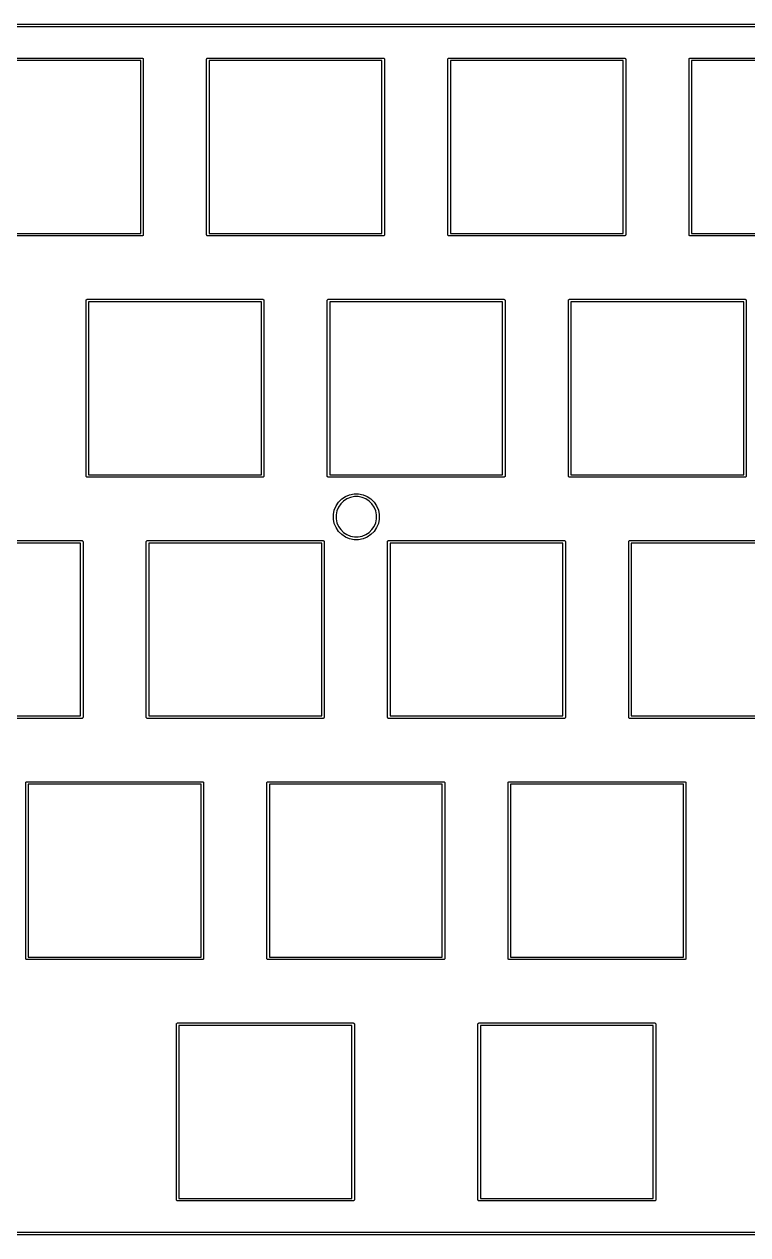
# Model space of a CAD drawing. Extents: x -1 to 304, y -94 to 1.
# Drawn here: x 177.5 to 234.6, y -94.3 to 1.3 of the extents above; entities that cross this region are included whole.
import ezdxf

# ---------------------------------------------------------------- set-up
doc = ezdxf.new("R2010")
doc.units = 0
doc.layers.add('BLACK', color=7, linetype='CONTINUOUS')

msp = doc.modelspace()

# ---------------------------------------------------------------- linework, layer by layer
at = {"layer": 'BLACK', "linetype": 'CONTINUOUS'}
for p, q in [((151.288, 1.2712), (299.777, 1.2712)), ((299.778, 1.0712), (151.383, 1.0712)), ((172.959, -1.4035), (186.798, -1.4035)), ((186.703, -1.6035), (173.054, -1.6035)), ((186.703, -15.2525), (186.703, -1.6035)), ((186.798, -1.4035), (186.803, -1.40302)), ((186.803, -1.40302), (186.808, -1.4035)), ((186.808, -1.4035), (186.823, -1.40495)), ((186.823, -1.40495), (186.841, -1.41067)), ((186.841, -1.41067), (186.859, -1.41995)), ((186.859, -1.41995), (186.874, -1.43245)), ((186.874, -1.43245), (186.887, -1.44768)), ((186.887, -1.44768), (186.896, -1.46505)), ((186.896, -1.46505), (186.902, -1.4839)), ((186.902, -1.4839), (186.904, -1.5035)), ((186.904, -1.5035), (186.903, -1.5084)), ((186.903, -1.5084), (186.903, -15.3476)), ((191.904, -1.5035), (191.905, -1.4839)), ((191.904, -1.50841), (191.904, -1.5035)), ((191.904, -15.3476), (191.904, -1.50841)), ((191.905, -1.4839), (191.911, -1.46505)), ((191.911, -1.46505), (191.92, -1.44768)), ((191.92, -1.44768), (191.933, -1.43245)), ((191.933, -1.43245), (191.948, -1.41995)), ((191.948, -1.41995), (191.966, -1.41067)), ((191.966, -1.41067), (191.984, -1.40495)), ((191.984, -1.40495), (191.999, -1.4035)), ((191.999, -1.4035), (192.004, -1.40302)), ((192.004, -1.40302), (192.009, -1.4035)), ((192.009, -1.4035), (205.848, -1.4035)), ((192.104, -1.6035), (192.104, -15.2525)), ((205.753, -1.6035), (192.104, -1.6035)), ((205.753, -15.2525), (205.753, -1.6035)), ((205.848, -1.4035), (205.853, -1.40302)), ((205.853, -1.40302), (205.858, -1.4035)), ((205.858, -1.4035), (205.873, -1.40495)), ((205.873, -1.40495), (205.891, -1.41067)), ((205.891, -1.41067), (205.909, -1.41995)), ((205.909, -1.41995), (205.924, -1.43245)), ((205.924, -1.43245), (205.937, -1.44768)), ((205.937, -1.44768), (205.946, -1.46505)), ((205.946, -1.46505), (205.952, -1.4839)), ((205.952, -1.4839), (205.954, -1.5035)), ((205.954, -1.5035), (205.953, -1.5084)), ((205.953, -1.5084), (205.953, -15.3476)), ((210.954, -1.5035), (210.955, -1.4839)), ((210.954, -1.50841), (210.954, -1.5035)), ((210.954, -15.3476), (210.954, -1.50841)), ((210.955, -1.4839), (210.961, -1.46505)), ((210.961, -1.46505), (210.97, -1.44768)), ((210.97, -1.44768), (210.983, -1.43245)), ((210.983, -1.43245), (210.998, -1.41995)), ((210.998, -1.41995), (211.016, -1.41067)), ((211.016, -1.41067), (211.034, -1.40495)), ((211.034, -1.40495), (211.049, -1.4035)), ((211.049, -1.4035), (211.054, -1.40302)), ((211.054, -1.40302), (211.059, -1.4035)), ((211.059, -1.4035), (224.898, -1.4035)), ((211.154, -1.6035), (211.154, -15.2525)), ((224.803, -1.6035), (211.154, -1.6035)), ((224.803, -15.2525), (224.803, -1.6035)), ((224.898, -1.4035), (224.903, -1.40302)), ((224.903, -1.40302), (224.908, -1.4035)), ((224.908, -1.4035), (224.923, -1.40495)), ((224.923, -1.40495), (224.941, -1.41067)), ((224.941, -1.41067), (224.959, -1.41995)), ((224.959, -1.41995), (224.974, -1.43245)), ((224.974, -1.43245), (224.987, -1.44768)), ((224.987, -1.44768), (224.996, -1.46505)), ((224.996, -1.46505), (225.002, -1.4839)), ((225.002, -1.4839), (225.004, -1.5035)), ((225.004, -1.5035), (225.003, -1.5084)), ((225.003, -1.5084), (225.003, -15.3476)), ((230.004, -1.5035), (230.005, -1.4839)), ((230.004, -1.50841), (230.004, -1.5035)), ((230.004, -15.3476), (230.004, -1.50841)), ((230.005, -1.4839), (230.011, -1.46505)), ((230.011, -1.46505), (230.02, -1.44768)), ((230.02, -1.44768), (230.033, -1.43245)), ((230.033, -1.43245), (230.048, -1.41995)), ((230.048, -1.41995), (230.066, -1.41067)), ((230.066, -1.41067), (230.084, -1.40495)), ((230.084, -1.40495), (230.099, -1.4035)), ((230.099, -1.4035), (230.104, -1.40302)), ((230.104, -1.40302), (230.109, -1.4035)), ((230.109, -1.4035), (243.948, -1.4035)), ((230.204, -1.6035), (230.204, -15.2525)), ((243.853, -1.6035), (230.204, -1.6035)), ((173.054, -15.2525), (186.703, -15.2525)), ((192.104, -15.2525), (205.753, -15.2525)), ((211.154, -15.2525), (224.803, -15.2525)), ((230.204, -15.2525), (243.853, -15.2525)), ((186.798, -15.4525), (172.959, -15.4525)), ((186.803, -15.453), (186.798, -15.4525)), ((186.808, -15.4525), (186.803, -15.453)), ((186.823, -15.4511), (186.808, -15.4525)), ((186.841, -15.4453), (186.823, -15.4511)), ((186.859, -15.436), (186.841, -15.4453)), ((186.874, -15.4236), (186.859, -15.436)), ((186.887, -15.4083), (186.874, -15.4236)), ((186.896, -15.391), (186.887, -15.4083)), ((186.902, -15.3721), (186.896, -15.391)), ((186.904, -15.3525), (186.902, -15.3721)), ((186.903, -15.3476), (186.904, -15.3525)), ((191.904, -15.3525), (191.904, -15.3476)), ((191.905, -15.3721), (191.904, -15.3525)), ((191.911, -15.391), (191.905, -15.3721)), ((191.92, -15.4083), (191.911, -15.391)), ((191.933, -15.4236), (191.92, -15.4083)), ((191.948, -15.436), (191.933, -15.4236)), ((191.966, -15.4453), (191.948, -15.436)), ((191.984, -15.4511), (191.966, -15.4453)), ((192.004, -15.453), (191.984, -15.4511)), ((192.009, -15.4525), (192.004, -15.453)), ((205.848, -15.4525), (192.009, -15.4525)), ((205.853, -15.453), (205.848, -15.4525)), ((205.858, -15.4525), (205.853, -15.453)), ((205.873, -15.4511), (205.858, -15.4525)), ((205.891, -15.4453), (205.873, -15.4511)), ((205.909, -15.436), (205.891, -15.4453)), ((205.924, -15.4236), (205.909, -15.436)), ((205.937, -15.4083), (205.924, -15.4236)), ((205.946, -15.391), (205.937, -15.4083)), ((205.952, -15.3721), (205.946, -15.391)), ((205.954, -15.3525), (205.952, -15.3721)), ((205.953, -15.3476), (205.954, -15.3525)), ((210.954, -15.3525), (210.954, -15.3476)), ((210.955, -15.3721), (210.954, -15.3525)), ((210.961, -15.391), (210.955, -15.3721)), ((210.97, -15.4083), (210.961, -15.391)), ((210.983, -15.4236), (210.97, -15.4083)), ((210.998, -15.436), (210.983, -15.4236)), ((211.016, -15.4453), (210.998, -15.436)), ((211.034, -15.4511), (211.016, -15.4453)), ((211.054, -15.453), (211.034, -15.4511)), ((211.059, -15.4525), (211.054, -15.453)), ((224.898, -15.4525), (211.059, -15.4525)), ((224.903, -15.453), (224.898, -15.4525)), ((224.908, -15.4525), (224.903, -15.453)), ((224.923, -15.4511), (224.908, -15.4525)), ((224.941, -15.4453), (224.923, -15.4511)), ((224.959, -15.436), (224.941, -15.4453)), ((224.974, -15.4236), (224.959, -15.436)), ((224.987, -15.4083), (224.974, -15.4236)), ((224.996, -15.391), (224.987, -15.4083)), ((225.002, -15.3721), (224.996, -15.391)), ((225.004, -15.3525), (225.002, -15.3721)), ((225.003, -15.3476), (225.004, -15.3525)), ((230.004, -15.3525), (230.004, -15.3476)), ((230.005, -15.3721), (230.004, -15.3525)), ((230.011, -15.391), (230.005, -15.3721)), ((230.02, -15.4083), (230.011, -15.391)), ((230.033, -15.4236), (230.02, -15.4083)), ((230.048, -15.436), (230.033, -15.4236)), ((230.066, -15.4453), (230.048, -15.436)), ((230.084, -15.4511), (230.066, -15.4453)), ((230.104, -15.453), (230.084, -15.4511)), ((230.109, -15.4525), (230.104, -15.453)), ((243.948, -15.4525), (230.109, -15.4525)), ((182.379, -20.5535), (182.38, -20.5339)), ((182.379, -20.5584), (182.379, -20.5535)), ((182.379, -34.3976), (182.379, -20.5584)), ((182.38, -20.5339), (182.386, -20.515)), ((182.386, -20.515), (182.395, -20.4977)), ((182.395, -20.4977), (182.408, -20.4824)), ((182.408, -20.4824), (182.423, -20.47)), ((182.423, -20.47), (182.441, -20.4607)), ((182.441, -20.4607), (182.459, -20.4549)), ((182.459, -20.4549), (182.474, -20.4535)), ((182.474, -20.4535), (182.479, -20.453)), ((182.479, -20.453), (182.484, -20.4535)), ((182.484, -20.4535), (196.323, -20.4535)), ((182.579, -20.6535), (182.579, -34.3025)), ((196.228, -20.6535), (182.579, -20.6535)), ((196.228, -34.3025), (196.228, -20.6535)), ((196.323, -20.4535), (196.328, -20.453)), ((196.328, -20.453), (196.333, -20.4535)), ((196.333, -20.4535), (196.348, -20.4549)), ((196.348, -20.4549), (196.366, -20.4607)), ((196.366, -20.4607), (196.384, -20.47)), ((196.384, -20.47), (196.399, -20.4824)), ((196.399, -20.4824), (196.412, -20.4977)), ((196.412, -20.4977), (196.421, -20.515)), ((196.421, -20.515), (196.427, -20.5339)), ((196.427, -20.5339), (196.429, -20.5535)), ((196.429, -20.5535), (196.428, -20.5584)), ((196.428, -20.5584), (196.428, -34.3976)), ((201.429, -20.5535), (201.43, -20.5339)), ((201.429, -20.5584), (201.429, -20.5535)), ((201.429, -34.3976), (201.429, -20.5584)), ((201.43, -20.5339), (201.436, -20.515)), ((201.436, -20.515), (201.445, -20.4977)), ((201.445, -20.4977), (201.458, -20.4824)), ((201.458, -20.4824), (201.473, -20.47)), ((201.473, -20.47), (201.491, -20.4607)), ((201.491, -20.4607), (201.509, -20.4549)), ((201.509, -20.4549), (201.524, -20.4535)), ((201.524, -20.4535), (201.529, -20.453)), ((201.529, -20.453), (201.534, -20.4535)), ((201.534, -20.4535), (215.373, -20.4535)), ((201.629, -20.6535), (201.629, -34.3025)), ((215.278, -20.6535), (201.629, -20.6535)), ((215.278, -34.3025), (215.278, -20.6535)), ((215.373, -20.4535), (215.378, -20.453)), ((215.378, -20.453), (215.383, -20.4535)), ((215.383, -20.4535), (215.398, -20.4549)), ((215.398, -20.4549), (215.416, -20.4607)), ((215.416, -20.4607), (215.434, -20.47)), ((215.434, -20.47), (215.449, -20.4824)), ((215.449, -20.4824), (215.462, -20.4977)), ((215.462, -20.4977), (215.471, -20.515)), ((215.471, -20.515), (215.477, -20.5339)), ((215.477, -20.5339), (215.479, -20.5535)), ((215.479, -20.5535), (215.478, -20.5584)), ((215.478, -20.5584), (215.478, -34.3976)), ((220.479, -20.5535), (220.48, -20.5339)), ((220.479, -20.5584), (220.479, -20.5535)), ((220.479, -34.3976), (220.479, -20.5584)), ((220.48, -20.5339), (220.486, -20.515)), ((220.486, -20.515), (220.495, -20.4977)), ((220.495, -20.4977), (220.508, -20.4824)), ((220.508, -20.4824), (220.523, -20.47)), ((220.523, -20.47), (220.541, -20.4607)), ((220.541, -20.4607), (220.559, -20.4549)), ((220.559, -20.4549), (220.574, -20.4535)), ((220.574, -20.4535), (220.579, -20.453)), ((220.579, -20.453), (220.584, -20.4535)), ((220.584, -20.4535), (234.423, -20.4535)), ((220.679, -20.6535), (220.679, -34.3025)), ((234.328, -20.6535), (220.679, -20.6535)), ((234.328, -34.3025), (234.328, -20.6535)), ((234.423, -20.4535), (234.428, -20.453)), ((234.428, -20.453), (234.433, -20.4535)), ((234.433, -20.4535), (234.448, -20.4549)), ((234.448, -20.4549), (234.466, -20.4607)), ((234.466, -20.4607), (234.484, -20.47)), ((234.484, -20.47), (234.499, -20.4824)), ((234.499, -20.4824), (234.512, -20.4977)), ((234.512, -20.4977), (234.521, -20.515)), ((234.521, -20.515), (234.527, -20.5339)), ((234.527, -20.5339), (234.529, -20.5535)), ((234.529, -20.5535), (234.528, -20.5584)), ((234.528, -20.5584), (234.528, -34.3976)), ((182.379, -34.4025), (182.379, -34.3976)), ((182.38, -34.4221), (182.379, -34.4025)), ((182.579, -34.3025), (196.228, -34.3025)), ((196.429, -34.4025), (196.427, -34.4221)), ((196.428, -34.3976), (196.429, -34.4025)), ((201.429, -34.4025), (201.429, -34.3976)), ((201.43, -34.4221), (201.429, -34.4025)), ((201.629, -34.3025), (215.278, -34.3025)), ((215.479, -34.4025), (215.477, -34.4221)), ((215.478, -34.3976), (215.479, -34.4025)), ((220.479, -34.4025), (220.479, -34.3976)), ((220.48, -34.4221), (220.479, -34.4025)), ((220.679, -34.3025), (234.328, -34.3025)), ((234.529, -34.4025), (234.527, -34.4221)), ((234.528, -34.3976), (234.529, -34.4025)), ((182.386, -34.441), (182.38, -34.4221)), ((182.395, -34.4583), (182.386, -34.441)), ((182.408, -34.4736), (182.395, -34.4583)), ((182.423, -34.486), (182.408, -34.4736)), ((182.441, -34.4953), (182.423, -34.486)), ((182.459, -34.5011), (182.441, -34.4953)), ((182.479, -34.503), (182.459, -34.5011)), ((182.484, -34.5025), (182.479, -34.503)), ((196.323, -34.5025), (182.484, -34.5025)), ((196.328, -34.503), (196.323, -34.5025)), ((196.333, -34.5025), (196.328, -34.503)), ((196.348, -34.5011), (196.333, -34.5025)), ((196.366, -34.4953), (196.348, -34.5011)), ((196.384, -34.486), (196.366, -34.4953)), ((196.399, -34.4736), (196.384, -34.486)), ((196.412, -34.4583), (196.399, -34.4736)), ((196.421, -34.441), (196.412, -34.4583)), ((196.427, -34.4221), (196.421, -34.441)), ((201.436, -34.441), (201.43, -34.4221)), ((201.445, -34.4583), (201.436, -34.441)), ((201.458, -34.4736), (201.445, -34.4583)), ((201.473, -34.486), (201.458, -34.4736)), ((201.491, -34.4953), (201.473, -34.486)), ((201.509, -34.5011), (201.491, -34.4953)), ((201.529, -34.503), (201.509, -34.5011)), ((201.534, -34.5025), (201.529, -34.503)), ((215.373, -34.5025), (201.534, -34.5025)), ((215.378, -34.503), (215.373, -34.5025)), ((215.383, -34.5025), (215.378, -34.503)), ((215.398, -34.5011), (215.383, -34.5025)), ((215.416, -34.4953), (215.398, -34.5011)), ((215.434, -34.486), (215.416, -34.4953)), ((215.449, -34.4736), (215.434, -34.486)), ((215.462, -34.4583), (215.449, -34.4736)), ((215.471, -34.441), (215.462, -34.4583)), ((215.477, -34.4221), (215.471, -34.441)), ((220.486, -34.441), (220.48, -34.4221)), ((220.495, -34.4583), (220.486, -34.441)), ((220.508, -34.4736), (220.495, -34.4583)), ((220.523, -34.486), (220.508, -34.4736)), ((220.541, -34.4953), (220.523, -34.486)), ((220.559, -34.5011), (220.541, -34.4953)), ((220.579, -34.503), (220.559, -34.5011)), ((220.584, -34.5025), (220.579, -34.503)), ((234.423, -34.5025), (220.584, -34.5025)), ((234.428, -34.503), (234.423, -34.5025)), ((234.433, -34.5025), (234.428, -34.503)), ((234.448, -34.5011), (234.433, -34.5025)), ((234.466, -34.4953), (234.448, -34.5011)), ((234.484, -34.486), (234.466, -34.4953)), ((234.499, -34.4736), (234.484, -34.486)), ((234.512, -34.4583), (234.499, -34.4736)), ((234.521, -34.441), (234.512, -34.4583)), ((234.527, -34.4221), (234.521, -34.441)), ((202.322, -36.4742), (202.575, -36.2219)), ((202.575, -36.2219), (202.871, -36.0237)), ((202.975, -36.2177), (202.714, -36.392)), ((202.871, -36.0237), (203.201, -35.8872)), ((203.265, -36.0977), (202.975, -36.2177)), ((203.201, -35.8872), (203.551, -35.8176)), ((203.572, -36.0365), (203.265, -36.0977)), ((203.551, -35.8176), (203.908, -35.8176)), ((203.886, -36.0365), (203.572, -36.0365)), ((204.194, -36.0977), (203.886, -36.0365)), ((203.908, -35.8176), (204.257, -35.8872)), ((204.483, -36.2177), (204.194, -36.0977)), ((204.257, -35.8872), (204.587, -36.0237)), ((204.744, -36.392), (204.483, -36.2177)), ((204.587, -36.0237), (204.884, -36.2219)), ((204.884, -36.2219), (205.136, -36.4742)), ((201.918, -37.4504), (201.987, -37.1005)), ((201.987, -37.1005), (202.124, -36.7709)), ((202.124, -36.7709), (202.322, -36.4742)), ((202.198, -37.1643), (202.137, -37.472)), ((202.318, -36.8746), (202.198, -37.1643)), ((202.492, -36.6138), (202.318, -36.8746)), ((202.714, -36.392), (202.492, -36.6138)), ((204.966, -36.6138), (204.744, -36.392)), ((205.14, -36.8746), (204.966, -36.6138)), ((205.136, -36.4742), (205.334, -36.7709)), ((205.26, -37.1643), (205.14, -36.8746)), ((205.321, -37.472), (205.26, -37.1643)), ((205.334, -36.7709), (205.471, -37.1005)), ((205.471, -37.1005), (205.54, -37.4504)), ((201.918, -37.8072), (201.918, -37.4504)), ((201.987, -38.1571), (201.918, -37.8072)), ((202.124, -38.4867), (201.987, -38.1571)), ((202.137, -37.472), (202.137, -37.7856)), ((202.137, -37.7856), (202.198, -38.0933)), ((202.198, -38.0933), (202.318, -38.383)), ((205.14, -38.383), (205.26, -38.0933)), ((205.26, -38.0933), (205.321, -37.7856)), ((205.321, -37.7856), (205.321, -37.472)), ((205.471, -38.1571), (205.334, -38.4867)), ((205.54, -37.8072), (205.471, -38.1571)), ((205.54, -37.4504), (205.54, -37.8072)), ((202.322, -38.7834), (202.124, -38.4867)), ((202.318, -38.383), (202.492, -38.6438)), ((202.575, -39.0357), (202.322, -38.7834)), ((202.492, -38.6438), (202.714, -38.8656)), ((202.871, -39.2339), (202.575, -39.0357)), ((202.714, -38.8656), (202.975, -39.0399)), ((202.975, -39.0399), (203.265, -39.1599)), ((203.265, -39.1599), (203.572, -39.2211)), ((203.886, -39.2211), (204.194, -39.1599)), ((204.194, -39.1599), (204.483, -39.0399)), ((204.483, -39.0399), (204.744, -38.8656)), ((204.884, -39.0357), (204.587, -39.2339)), ((204.744, -38.8656), (204.966, -38.6438)), ((205.136, -38.7834), (204.884, -39.0357)), ((204.966, -38.6438), (205.14, -38.383)), ((205.334, -38.4867), (205.136, -38.7834)), ((168.195, -39.5035), (182.036, -39.5035)), ((181.941, -39.7035), (168.29, -39.7035)), ((181.941, -53.3525), (181.941, -39.7035)), ((182.036, -39.5035), (182.041, -39.503)), ((182.041, -39.503), (182.046, -39.5035)), ((182.046, -39.5035), (182.061, -39.5049)), ((182.061, -39.5049), (182.079, -39.5107)), ((182.079, -39.5107), (182.097, -39.52)), ((182.097, -39.52), (182.112, -39.5324)), ((182.112, -39.5324), (182.125, -39.5477)), ((182.125, -39.5477), (182.134, -39.565)), ((182.134, -39.565), (182.14, -39.5839)), ((182.14, -39.5839), (182.142, -39.6035)), ((182.142, -39.6035), (182.141, -39.6084)), ((182.141, -39.6084), (182.141, -53.4476)), ((187.14, -39.6035), (187.141, -39.5839)), ((187.14, -39.6084), (187.14, -39.6035)), ((187.14, -53.4476), (187.14, -39.6084)), ((187.141, -39.5839), (187.147, -39.565)), ((187.147, -39.565), (187.156, -39.5477)), ((187.156, -39.5477), (187.169, -39.5324)), ((187.169, -39.5324), (187.184, -39.52)), ((187.184, -39.52), (187.202, -39.5107)), ((187.202, -39.5107), (187.22, -39.5049)), ((187.22, -39.5049), (187.235, -39.5035)), ((187.235, -39.5035), (187.24, -39.503)), ((187.24, -39.503), (187.245, -39.5035)), ((187.245, -39.5035), (201.086, -39.5035)), ((187.34, -39.7035), (187.34, -53.3525)), ((200.991, -39.7035), (187.34, -39.7035)), ((200.991, -53.3525), (200.991, -39.7035)), ((201.086, -39.5035), (201.091, -39.503)), ((201.091, -39.503), (201.096, -39.5035)), ((201.096, -39.5035), (201.111, -39.5049)), ((201.111, -39.5049), (201.129, -39.5107)), ((201.129, -39.5107), (201.147, -39.52)), ((201.147, -39.52), (201.162, -39.5324)), ((201.162, -39.5324), (201.175, -39.5477)), ((201.175, -39.5477), (201.184, -39.565)), ((201.184, -39.565), (201.19, -39.5839)), ((201.19, -39.5839), (201.192, -39.6035)), ((201.192, -39.6035), (201.191, -39.6084)), ((201.191, -39.6084), (201.191, -53.4476)), ((203.201, -39.3704), (202.871, -39.2339)), ((203.551, -39.44), (203.201, -39.3704)), ((203.908, -39.44), (203.551, -39.44)), ((203.572, -39.2211), (203.886, -39.2211)), ((204.257, -39.3704), (203.908, -39.44)), ((204.587, -39.2339), (204.257, -39.3704)), ((206.19, -39.6035), (206.191, -39.5839)), ((206.19, -39.6084), (206.19, -39.6035)), ((206.19, -53.4476), (206.19, -39.6084)), ((206.191, -39.5839), (206.197, -39.565)), ((206.197, -39.565), (206.206, -39.5477)), ((206.206, -39.5477), (206.219, -39.5324)), ((206.219, -39.5324), (206.234, -39.52)), ((206.234, -39.52), (206.252, -39.5107)), ((206.252, -39.5107), (206.27, -39.5049)), ((206.27, -39.5049), (206.285, -39.5035)), ((206.285, -39.5035), (206.29, -39.503)), ((206.29, -39.503), (206.295, -39.5035)), ((206.295, -39.5035), (220.136, -39.5035)), ((206.39, -39.7035), (206.39, -53.3525)), ((220.041, -39.7035), (206.39, -39.7035)), ((220.041, -53.3525), (220.041, -39.7035)), ((220.136, -39.5035), (220.141, -39.503)), ((220.141, -39.503), (220.146, -39.5035)), ((220.146, -39.5035), (220.161, -39.5049)), ((220.161, -39.5049), (220.179, -39.5107)), ((220.179, -39.5107), (220.197, -39.52)), ((220.197, -39.52), (220.212, -39.5324)), ((220.212, -39.5324), (220.225, -39.5477)), ((220.225, -39.5477), (220.234, -39.565)), ((220.234, -39.565), (220.24, -39.5839)), ((220.24, -39.5839), (220.242, -39.6035)), ((220.242, -39.6035), (220.241, -39.6084)), ((220.241, -39.6084), (220.241, -53.4476)), ((225.24, -39.6035), (225.241, -39.5839)), ((225.24, -39.6084), (225.24, -39.6035)), ((225.24, -53.4476), (225.24, -39.6084)), ((225.241, -39.5839), (225.247, -39.565)), ((225.247, -39.565), (225.256, -39.5477)), ((225.256, -39.5477), (225.269, -39.5324)), ((225.269, -39.5324), (225.284, -39.52)), ((225.284, -39.52), (225.302, -39.5107)), ((225.302, -39.5107), (225.32, -39.5049)), ((225.32, -39.5049), (225.335, -39.5035)), ((225.335, -39.5035), (225.34, -39.503)), ((225.34, -39.503), (225.345, -39.5035)), ((225.345, -39.5035), (239.186, -39.5035)), ((225.44, -39.7035), (225.44, -53.3525)), ((239.091, -39.7035), (225.44, -39.7035)), ((168.29, -53.3525), (181.941, -53.3525)), ((182.097, -53.536), (182.079, -53.5453)), ((182.112, -53.5236), (182.097, -53.536)), ((182.125, -53.5083), (182.112, -53.5236)), ((182.134, -53.491), (182.125, -53.5083)), ((182.14, -53.4721), (182.134, -53.491)), ((182.142, -53.4525), (182.14, -53.4721)), ((182.141, -53.4476), (182.142, -53.4525)), ((187.14, -53.4525), (187.14, -53.4476)), ((187.141, -53.4721), (187.14, -53.4525)), ((187.147, -53.491), (187.141, -53.4721)), ((187.156, -53.5083), (187.147, -53.491)), ((187.169, -53.5236), (187.156, -53.5083)), ((187.184, -53.536), (187.169, -53.5236)), ((187.202, -53.5453), (187.184, -53.536)), ((187.34, -53.3525), (200.991, -53.3525)), ((201.147, -53.536), (201.129, -53.5453)), ((201.162, -53.5236), (201.147, -53.536)), ((201.175, -53.5083), (201.162, -53.5236)), ((201.184, -53.491), (201.175, -53.5083)), ((201.19, -53.4721), (201.184, -53.491)), ((201.192, -53.4525), (201.19, -53.4721)), ((201.191, -53.4476), (201.192, -53.4525)), ((206.19, -53.4525), (206.19, -53.4476)), ((206.191, -53.4721), (206.19, -53.4525)), ((206.197, -53.491), (206.191, -53.4721)), ((206.206, -53.5083), (206.197, -53.491)), ((206.219, -53.5236), (206.206, -53.5083)), ((206.234, -53.536), (206.219, -53.5236)), ((206.252, -53.5453), (206.234, -53.536)), ((206.39, -53.3525), (220.041, -53.3525)), ((220.197, -53.536), (220.179, -53.5453)), ((220.212, -53.5236), (220.197, -53.536)), ((220.225, -53.5083), (220.212, -53.5236)), ((220.234, -53.491), (220.225, -53.5083)), ((220.24, -53.4721), (220.234, -53.491)), ((220.242, -53.4525), (220.24, -53.4721)), ((220.241, -53.4476), (220.242, -53.4525)), ((225.24, -53.4525), (225.24, -53.4476)), ((225.241, -53.4721), (225.24, -53.4525)), ((225.247, -53.491), (225.241, -53.4721)), ((225.256, -53.5083), (225.247, -53.491)), ((225.269, -53.5236), (225.256, -53.5083)), ((225.284, -53.536), (225.269, -53.5236)), ((225.302, -53.5453), (225.284, -53.536)), ((225.44, -53.3525), (239.091, -53.3525)), ((182.036, -53.5525), (168.195, -53.5525)), ((182.041, -53.553), (182.036, -53.5525)), ((182.046, -53.5525), (182.041, -53.553)), ((182.061, -53.5511), (182.046, -53.5525)), ((182.079, -53.5453), (182.061, -53.5511)), ((187.22, -53.5511), (187.202, -53.5453)), ((187.24, -53.553), (187.22, -53.5511)), ((187.245, -53.5525), (187.24, -53.553)), ((201.086, -53.5525), (187.245, -53.5525)), ((201.091, -53.553), (201.086, -53.5525)), ((201.096, -53.5525), (201.091, -53.553)), ((201.111, -53.5511), (201.096, -53.5525)), ((201.129, -53.5453), (201.111, -53.5511)), ((206.27, -53.5511), (206.252, -53.5453)), ((206.29, -53.553), (206.27, -53.5511)), ((206.295, -53.5525), (206.29, -53.553)), ((220.136, -53.5525), (206.295, -53.5525)), ((220.141, -53.553), (220.136, -53.5525)), ((220.146, -53.5525), (220.141, -53.553)), ((220.161, -53.5511), (220.146, -53.5525)), ((220.179, -53.5453), (220.161, -53.5511)), ((225.32, -53.5511), (225.302, -53.5453)), ((225.34, -53.553), (225.32, -53.5511)), ((225.345, -53.5525), (225.34, -53.553)), ((239.186, -53.5525), (225.345, -53.5525)), ((177.615, -58.6535), (177.616, -58.6339)), ((177.615, -58.6584), (177.615, -58.6535)), ((177.615, -72.4978), (177.615, -58.6584)), ((177.616, -58.6339), (177.622, -58.615)), ((177.622, -58.615), (177.631, -58.5977)), ((177.631, -58.5977), (177.644, -58.5824)), ((177.644, -58.5824), (177.659, -58.57)), ((177.659, -58.57), (177.677, -58.5607)), ((177.677, -58.5607), (177.695, -58.5549)), ((177.695, -58.5549), (177.71, -58.5535)), ((177.71, -58.5535), (177.715, -58.553)), ((177.715, -58.553), (177.72, -58.5535)), ((177.72, -58.5535), (191.561, -58.5535)), ((177.815, -58.7535), (177.815, -72.4027)), ((191.466, -58.7535), (177.815, -58.7535)), ((191.466, -72.4027), (191.466, -58.7535)), ((191.561, -58.5535), (191.566, -58.553)), ((191.566, -58.553), (191.571, -58.5535)), ((191.571, -58.5535), (191.586, -58.5549)), ((191.586, -58.5549), (191.604, -58.5607)), ((191.604, -58.5607), (191.622, -58.57)), ((191.622, -58.57), (191.637, -58.5824)), ((191.637, -58.5824), (191.65, -58.5977)), ((191.65, -58.5977), (191.659, -58.615)), ((191.659, -58.615), (191.665, -58.6339)), ((191.665, -58.6339), (191.667, -58.6535)), ((191.667, -58.6535), (191.666, -58.6584)), ((191.666, -58.6584), (191.666, -72.4978)), ((196.665, -58.6535), (196.666, -58.6339)), ((196.665, -58.6584), (196.665, -58.6535)), ((196.665, -72.4978), (196.665, -58.6584)), ((196.666, -58.6339), (196.672, -58.615)), ((196.672, -58.615), (196.681, -58.5977)), ((196.681, -58.5977), (196.694, -58.5824)), ((196.694, -58.5824), (196.709, -58.57)), ((196.709, -58.57), (196.727, -58.5607)), ((196.727, -58.5607), (196.745, -58.5549)), ((196.745, -58.5549), (196.76, -58.5535)), ((196.76, -58.5535), (196.765, -58.553)), ((196.765, -58.553), (196.77, -58.5535)), ((196.77, -58.5535), (210.611, -58.5535)), ((196.865, -58.7535), (196.865, -72.4027)), ((210.516, -58.7535), (196.865, -58.7535)), ((210.516, -72.4027), (210.516, -58.7535)), ((210.611, -58.5535), (210.616, -58.553)), ((210.616, -58.553), (210.621, -58.5535)), ((210.621, -58.5535), (210.636, -58.5549)), ((210.636, -58.5549), (210.654, -58.5607)), ((210.654, -58.5607), (210.672, -58.57)), ((210.672, -58.57), (210.687, -58.5824)), ((210.687, -58.5824), (210.7, -58.5977)), ((210.7, -58.5977), (210.709, -58.615)), ((210.709, -58.615), (210.715, -58.6339)), ((210.715, -58.6339), (210.717, -58.6535)), ((210.717, -58.6535), (210.716, -58.6584)), ((210.716, -58.6584), (210.716, -72.4978)), ((215.715, -58.6535), (215.716, -58.6339)), ((215.715, -58.6584), (215.715, -58.6535)), ((215.715, -72.4978), (215.715, -58.6584)), ((215.716, -58.6339), (215.722, -58.615)), ((215.722, -58.615), (215.731, -58.5977)), ((215.731, -58.5977), (215.744, -58.5824)), ((215.744, -58.5824), (215.759, -58.57)), ((215.759, -58.57), (215.777, -58.5607)), ((215.777, -58.5607), (215.795, -58.5549)), ((215.795, -58.5549), (215.81, -58.5535)), ((215.81, -58.5535), (215.815, -58.553)), ((215.815, -58.553), (215.82, -58.5535)), ((215.82, -58.5535), (229.661, -58.5535)), ((215.915, -58.7535), (215.915, -72.4027)), ((229.566, -58.7535), (215.915, -58.7535)), ((229.566, -72.4027), (229.566, -58.7535)), ((229.661, -58.5535), (229.666, -58.553)), ((229.666, -58.553), (229.671, -58.5535)), ((229.671, -58.5535), (229.686, -58.5549)), ((229.686, -58.5549), (229.704, -58.5607)), ((229.704, -58.5607), (229.722, -58.57)), ((229.722, -58.57), (229.737, -58.5824)), ((229.737, -58.5824), (229.75, -58.5977)), ((229.75, -58.5977), (229.759, -58.615)), ((229.759, -58.615), (229.765, -58.6339)), ((229.765, -58.6339), (229.767, -58.6535)), ((229.767, -58.6535), (229.766, -58.6584)), ((229.766, -58.6584), (229.766, -72.4978)), ((177.615, -72.5027), (177.615, -72.4978)), ((177.616, -72.5223), (177.615, -72.5027)), ((177.622, -72.5412), (177.616, -72.5223)), ((177.631, -72.5585), (177.622, -72.5412)), ((177.644, -72.5738), (177.631, -72.5585)), ((177.659, -72.5862), (177.644, -72.5738)), ((177.677, -72.5955), (177.659, -72.5862)), ((177.695, -72.6013), (177.677, -72.5955)), ((177.715, -72.6032), (177.695, -72.6013)), ((177.72, -72.6027), (177.715, -72.6032)), ((191.561, -72.6027), (177.72, -72.6027)), ((177.815, -72.4027), (191.466, -72.4027)), ((191.566, -72.6032), (191.561, -72.6027)), ((191.571, -72.6027), (191.566, -72.6032)), ((191.586, -72.6013), (191.571, -72.6027)), ((191.604, -72.5955), (191.586, -72.6013)), ((191.622, -72.5862), (191.604, -72.5955)), ((191.637, -72.5738), (191.622, -72.5862)), ((191.65, -72.5585), (191.637, -72.5738)), ((191.659, -72.5412), (191.65, -72.5585)), ((191.665, -72.5223), (191.659, -72.5412)), ((191.667, -72.5027), (191.665, -72.5223)), ((191.666, -72.4978), (191.667, -72.5027)), ((196.665, -72.5027), (196.665, -72.4978)), ((196.666, -72.5223), (196.665, -72.5027)), ((196.672, -72.5412), (196.666, -72.5223)), ((196.681, -72.5585), (196.672, -72.5412)), ((196.694, -72.5738), (196.681, -72.5585)), ((196.709, -72.5862), (196.694, -72.5738)), ((196.727, -72.5955), (196.709, -72.5862)), ((196.745, -72.6013), (196.727, -72.5955)), ((196.765, -72.6032), (196.745, -72.6013)), ((196.77, -72.6027), (196.765, -72.6032)), ((210.611, -72.6027), (196.77, -72.6027)), ((196.865, -72.4027), (210.516, -72.4027)), ((210.616, -72.6032), (210.611, -72.6027)), ((210.621, -72.6027), (210.616, -72.6032)), ((210.636, -72.6013), (210.621, -72.6027)), ((210.654, -72.5955), (210.636, -72.6013)), ((210.672, -72.5862), (210.654, -72.5955)), ((210.687, -72.5738), (210.672, -72.5862)), ((210.7, -72.5585), (210.687, -72.5738)), ((210.709, -72.5412), (210.7, -72.5585)), ((210.715, -72.5223), (210.709, -72.5412)), ((210.717, -72.5027), (210.715, -72.5223)), ((210.716, -72.4978), (210.717, -72.5027)), ((215.715, -72.5027), (215.715, -72.4978)), ((215.716, -72.5223), (215.715, -72.5027)), ((215.722, -72.5412), (215.716, -72.5223)), ((215.731, -72.5585), (215.722, -72.5412)), ((215.744, -72.5738), (215.731, -72.5585)), ((215.759, -72.5862), (215.744, -72.5738)), ((215.777, -72.5955), (215.759, -72.5862)), ((215.795, -72.6013), (215.777, -72.5955)), ((215.815, -72.6032), (215.795, -72.6013)), ((215.82, -72.6027), (215.815, -72.6032)), ((229.661, -72.6027), (215.82, -72.6027)), ((215.915, -72.4027), (229.566, -72.4027)), ((229.666, -72.6032), (229.661, -72.6027)), ((229.671, -72.6027), (229.666, -72.6032)), ((229.686, -72.6013), (229.671, -72.6027)), ((229.704, -72.5955), (229.686, -72.6013)), ((229.722, -72.5862), (229.704, -72.5955)), ((229.737, -72.5738), (229.722, -72.5862)), ((229.75, -72.5585), (229.737, -72.5738)), ((229.759, -72.5412), (229.75, -72.5585)), ((229.765, -72.5223), (229.759, -72.5412)), ((229.767, -72.5027), (229.765, -72.5223)), ((229.766, -72.4978), (229.767, -72.5027)), ((189.521, -77.7034), (189.522, -77.6838)), ((189.521, -77.7083), (189.521, -77.7034)), ((189.521, -91.5478), (189.521, -77.7083)), ((189.522, -77.6838), (189.528, -77.6649)), ((189.528, -77.6649), (189.537, -77.6476)), ((189.537, -77.6476), (189.55, -77.6323)), ((189.55, -77.6323), (189.565, -77.6199)), ((189.565, -77.6199), (189.583, -77.6106)), ((189.583, -77.6106), (189.601, -77.6048)), ((189.601, -77.6048), (189.616, -77.6034)), ((189.616, -77.6034), (189.621, -77.6029)), ((189.621, -77.6029), (189.626, -77.6034)), ((189.626, -77.6034), (203.467, -77.6034)), ((189.721, -77.8034), (189.721, -91.4527)), ((203.372, -77.8034), (189.721, -77.8034)), ((203.372, -91.4527), (203.372, -77.8034)), ((203.467, -77.6034), (203.472, -77.6029)), ((203.472, -77.6029), (203.477, -77.6034)), ((203.477, -77.6034), (203.492, -77.6048)), ((203.492, -77.6048), (203.51, -77.6106)), ((203.51, -77.6106), (203.528, -77.6199)), ((203.528, -77.6199), (203.543, -77.6323)), ((203.543, -77.6323), (203.556, -77.6476)), ((203.556, -77.6476), (203.565, -77.6649)), ((203.565, -77.6649), (203.571, -77.6838)), ((203.571, -77.6838), (203.573, -77.7034)), ((203.573, -77.7034), (203.572, -77.7083)), ((203.572, -77.7083), (203.572, -91.5478)), ((213.335, -77.7034), (213.336, -77.6838)), ((213.335, -77.7083), (213.335, -77.7034)), ((213.335, -91.5478), (213.335, -77.7083)), ((213.336, -77.6838), (213.342, -77.6649)), ((213.342, -77.6649), (213.351, -77.6476)), ((213.351, -77.6476), (213.364, -77.6323)), ((213.364, -77.6323), (213.379, -77.6199)), ((213.379, -77.6199), (213.397, -77.6106)), ((213.397, -77.6106), (213.415, -77.6048)), ((213.415, -77.6048), (213.43, -77.6034)), ((213.43, -77.6034), (213.435, -77.6029)), ((213.435, -77.6029), (213.44, -77.6034)), ((213.44, -77.6034), (227.279, -77.6034)), ((213.535, -77.8034), (213.535, -91.4527)), ((227.184, -77.8034), (213.535, -77.8034)), ((227.184, -91.4527), (227.184, -77.8034)), ((227.279, -77.6034), (227.284, -77.6029)), ((227.284, -77.6029), (227.289, -77.6034)), ((227.289, -77.6034), (227.304, -77.6048)), ((227.304, -77.6048), (227.322, -77.6106)), ((227.322, -77.6106), (227.34, -77.6199)), ((227.34, -77.6199), (227.355, -77.6323)), ((227.355, -77.6323), (227.368, -77.6476)), ((227.368, -77.6476), (227.377, -77.6649)), ((227.377, -77.6649), (227.383, -77.6838)), ((227.383, -77.6838), (227.385, -77.7034)), ((227.385, -77.7034), (227.384, -77.7083)), ((227.384, -77.7083), (227.384, -91.5478)), ((189.521, -91.5527), (189.521, -91.5478)), ((189.522, -91.5723), (189.521, -91.5527)), ((189.528, -91.5911), (189.522, -91.5723)), ((189.537, -91.6085), (189.528, -91.5911)), ((189.55, -91.6237), (189.537, -91.6085)), ((189.565, -91.6362), (189.55, -91.6237)), ((189.583, -91.6455), (189.565, -91.6362)), ((189.601, -91.6512), (189.583, -91.6455)), ((189.621, -91.6531), (189.601, -91.6512)), ((189.626, -91.6527), (189.621, -91.6531)), ((203.467, -91.6527), (189.626, -91.6527)), ((189.721, -91.4527), (203.372, -91.4527)), ((203.472, -91.6531), (203.467, -91.6527)), ((203.477, -91.6527), (203.472, -91.6531)), ((203.492, -91.6512), (203.477, -91.6527)), ((203.51, -91.6455), (203.492, -91.6512)), ((203.528, -91.6362), (203.51, -91.6455)), ((203.543, -91.6237), (203.528, -91.6362)), ((203.556, -91.6085), (203.543, -91.6237)), ((203.565, -91.5911), (203.556, -91.6085)), ((203.571, -91.5723), (203.565, -91.5911)), ((203.573, -91.5527), (203.571, -91.5723)), ((203.572, -91.5478), (203.573, -91.5527)), ((213.335, -91.5527), (213.335, -91.5478)), ((213.336, -91.5723), (213.335, -91.5527)), ((213.342, -91.5911), (213.336, -91.5723)), ((213.351, -91.6085), (213.342, -91.5911)), ((213.364, -91.6237), (213.351, -91.6085)), ((213.379, -91.6362), (213.364, -91.6237)), ((213.397, -91.6455), (213.379, -91.6362)), ((213.415, -91.6512), (213.397, -91.6455)), ((213.435, -91.6531), (213.415, -91.6512)), ((213.44, -91.6527), (213.435, -91.6531)), ((227.279, -91.6527), (213.44, -91.6527)), ((213.535, -91.4527), (227.184, -91.4527)), ((227.284, -91.6531), (227.279, -91.6527)), ((227.289, -91.6527), (227.284, -91.6531)), ((227.304, -91.6512), (227.289, -91.6527)), ((227.322, -91.6455), (227.304, -91.6512)), ((227.34, -91.6362), (227.322, -91.6455)), ((227.355, -91.6237), (227.34, -91.6362)), ((227.368, -91.6085), (227.355, -91.6237)), ((227.377, -91.5911), (227.368, -91.6085)), ((227.383, -91.5723), (227.377, -91.5911)), ((227.385, -91.5527), (227.383, -91.5723)), ((227.384, -91.5478), (227.385, -91.5527)), ((299.777, -94.3302), (2.8318, -94.3302)), ((132.321, -94.1302), (299.777, -94.1302))]:
    msp.add_line(p, q, dxfattribs=at)

doc.saveas('drawing.dxf')
